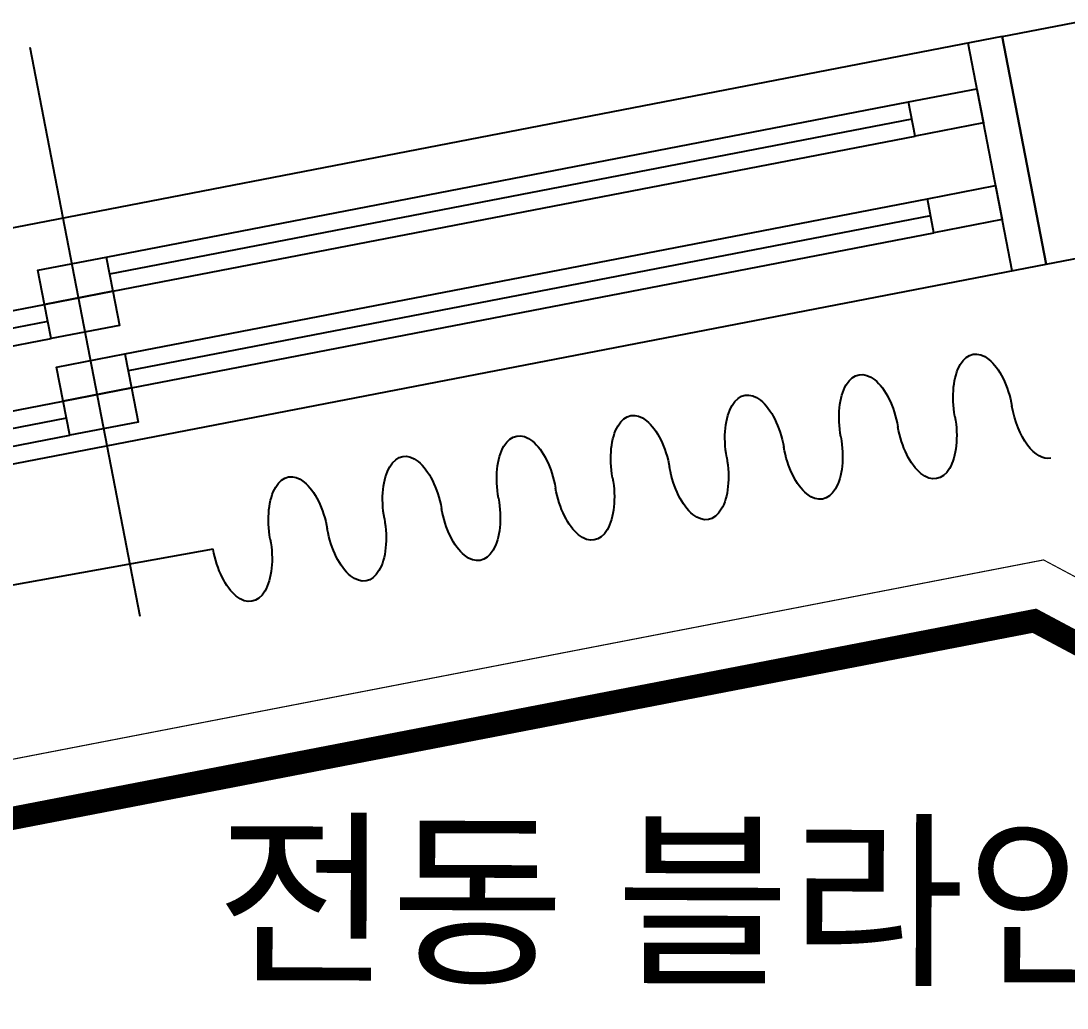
# Model space of a CAD drawing. Header units: inches. Extents: x -4181 to 116552, y 25636 to 44656.
# Drawn here: x 45641 to 46543, y 39914 to 40766 of the extents above; entities that cross this region are included whole.
import ezdxf

# ---------------------------------------------------------------- set-up
doc = ezdxf.new("R2010")
doc.units = ezdxf.units.IN
doc.header["$LTSCALE"] = 50
doc.header["$MEASUREMENT"] = 0
doc.linetypes.add('HIDDEN', pattern=[0.375, 0.25, -0.125])
for name, color, linetype in [('0-ELC TEXT', 7, 'Continuous'), ('01. F-소품', 3, 'Continuous'), ('02-wal', 2, 'Continuous'), ('07-dim wal', 5, 'Continuous'), ('6fur', 6, 'Continuous'), ('CEIL-LIGHT', 7, 'Continuous'), ('도면층2', 2, 'Continuous'), ('도면층4', 4, 'Continuous'), ('도면층5', 5, 'Continuous')]:
    doc.layers.add(name, color=color, linetype=linetype)
doc.styles.add('코레일둥고', font='Korail_Round_Gothic_Medium.ttf')

# ---------------------------------------------------------------- blocks, each defined once
blk = doc.blocks.new('asfsd')
at = {"layer": '02-wal'}
for p, q in [((21355.59, 41043.88), (21425.6, 41057.41)), ((21355.59, 41043.88), (21393.56, 40847.51)), ((21393.56, 40847.51), (21430.7, 40854.69))]:
    blk.add_line(p, q, dxfattribs=at)
at = {"layer": '도면층2'}
blk.add_line((21355.59, 41043.88), (21393.56, 40847.51), dxfattribs=at)
at = {"layer": '도면층4'}
for p, q in [((21355.59, 41043.88), (18115.6, 40417.41)), ((21393.56, 40847.51), (21355.59, 41043.88)), ((20612.04, 40543.63), (20517.12, 41034.53)), ((21364.11, 40841.82), (21326.14, 41038.18)), ((21277.67, 40972.79), (20585.49, 40838.96)), ((21293.81, 40889.34), (20601.63, 40755.5)), ((18153.57, 40221.05), (21393.56, 40847.51)), ((20532.28, 40798.11), (19810.64, 40658.58)), ((20548.41, 40714.66), (19826.78, 40575.13))]:
    blk.add_line(p, q, dxfattribs=at)
for points in [[(21333.73, 40998.91), (21339.43, 40969.45), (21280.52, 40958.06), (21274.82, 40987.52)], [(21349.87, 40915.45), (21355.56, 40886), (21296.65, 40874.61), (21290.96, 40904.06)], [(20582.64, 40853.68), (20588.34, 40824.23), (20529.43, 40812.84), (20523.73, 40842.29)], [(20588.34, 40824.23), (20594.03, 40794.77), (20535.12, 40783.38), (20529.43, 40812.84)], [(20598.78, 40770.23), (20604.47, 40740.77), (20545.56, 40729.38), (20539.87, 40758.84)], [(20604.47, 40740.77), (20610.17, 40711.32), (20551.26, 40699.93), (20545.56, 40729.38)]]:
    blk.add_lwpolyline(points, close=True, dxfattribs=at)
at = {"layer": '도면층5'}
for p, q in [((20582.64, 40853.68), (21274.82, 40987.52)), ((20588.34, 40824.23), (21280.52, 40958.06)), ((20598.78, 40770.23), (21290.96, 40904.06)), ((20604.47, 40740.77), (21296.65, 40874.61)), ((19807.79, 40673.31), (20529.43, 40812.84)), ((19813.49, 40643.85), (20535.12, 40783.38)), ((19823.93, 40589.85), (20545.56, 40729.38)), ((19829.63, 40560.4), (20551.26, 40699.93))]:
    blk.add_line(p, q, dxfattribs=at)
blk = doc.blocks.new('cjswjdeh')
at = {"layer": '6fur'}
blk.add_blockref('asfsd', (25131.82, -291.71), dxfattribs=at)
blk = doc.blocks.new('FFSFDF')
at = {"layer": '01. F-소품', "color": 8}
blk.add_line((1567474.76, 1746779.43), (1567701.16, 1746779.43), dxfattribs=at)
for centre, start_param, end_param in [((1566799.76, 1746779.43), 1.570796, 4.712389), ((1566899.76, 1746779.43), 1.570796, 4.712389), ((1566999.76, 1746779.43), 1.570796, 4.712389), ((1567099.76, 1746779.43), 1.570796, 4.712389), ((1567199.76, 1746779.43), 1.570796, 4.712389), ((1567299.76, 1746779.43), 1.570796, 4.712389), ((1567399.76, 1746779.43), 1.570796, 4.712389), ((1566749.76, 1746779.43), 6.283185, 7.853982), ((1566849.76, 1746779.43), 4.712389, 7.853982), ((1566949.76, 1746779.43), 4.712389, 7.853982), ((1567049.76, 1746779.43), 4.712389, 7.853982), ((1567149.76, 1746779.43), 4.712389, 7.853982), ((1567249.76, 1746779.43), 4.712389, 7.853982), ((1567349.76, 1746779.43), 4.712389, 7.853982), ((1567449.76, 1746779.43), 4.712389, 7.853982)]:
    blk.add_ellipse(centre, major_axis=(0, -50), ratio=0.5, start_param=start_param, end_param=end_param, dxfattribs=at)

msp = doc.modelspace()

# ---------------------------------------------------------------- linework, layer by layer
at = {"layer": 'CEIL-LIGHT', "const_width": 1}
msp.add_lwpolyline([(47757.42, 39642.37), (46523.02, 40300.71), (43297.42, 39677.03)], dxfattribs=at)
at = {"layer": 'CEIL-LIGHT', "color": 10, "linetype": 'HIDDEN', "ltscale": 10, "const_width": 20}
msp.add_lwpolyline([(47733.89, 39598.25), (46515.12, 40248.26), (43306.91, 39627.94)], dxfattribs=at)

# ---------------------------------------------------------------- block references
at = {"color": 0, "xscale": -1, "rotation": 10.15579529391434}
msp.add_blockref('FFSFDF', (1896723.73, -1402715.36), dxfattribs=at)
at = {"layer": '07-dim wal'}
msp.add_blockref('cjswjdeh', (0, 0), dxfattribs=at)

# ---------------------------------------------------------------- texts
at = {"layer": '0-ELC TEXT', "style": '코레일둥고'}
msp.add_text('전동 블라인드', height=120, rotation=359.84725, dxfattribs=at).set_placement((45808.9, 39947.73))

doc.saveas('drawing.dxf')
